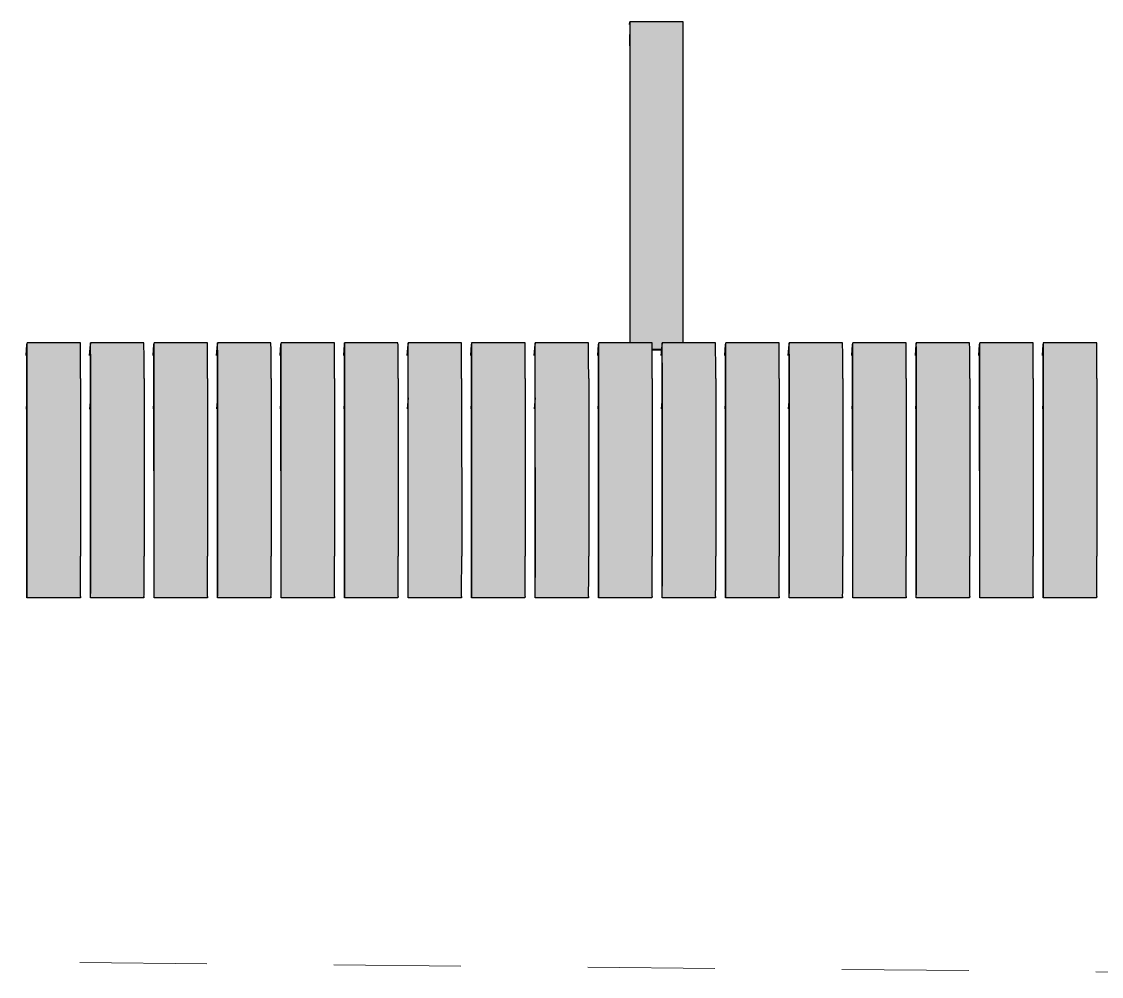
# Model space of a CAD drawing. Header units: metres. Extents: x 0 to 258, y 3 to 25.
# Drawn here: x 179.204 to 180.054, y 22.187 to 22.938 of the extents above; entities that cross this region are included whole.
import ezdxf

# ---------------------------------------------------------------- set-up
doc = ezdxf.new("R2010")
doc.units = ezdxf.units.M
doc.linetypes.add('JacobsDash', pattern=[0.0045, 0.003, -0.0015])
doc.layers.add('A-DETL', color=7, linetype='Continuous', lineweight=13)
doc.layers.add('A-GENM', color=7, linetype='Continuous', lineweight=35)

# ---------------------------------------------------------------- blocks, each defined once
blk = doc.blocks.new('BR08_SEATING_SOUTH 3 - BR08_SEATING_SOUTH 3-5677935-Section 202 ANNOTATION')
at = {"layer": 'A-GENM', "lineweight": 25, "true_color": 0xf3f3f3}
h = blk.add_hatch(color=7, dxfattribs=at)
h.paths.add_polyline_path([(-338.47841, 22.68537), (-338.47837, 22.68537), (-338.47841, 22.69033)])
h.paths.add_polyline_path([(-338.47871, 22.92584), (-338.47855, 22.9281), (-338.47871, 22.93486)])
for points in [[(-338.45336, 22.68027), (-338.45287, 22.68537), (-338.43636, 22.68537), (-338.43655, 22.93808), (-338.47855, 22.93808), (-338.47842, 22.90988), (-338.47836, 22.68537), (-338.46097, 22.6848), (-338.46091, 22.68027)], [(-338.4534, 22.67968), (-338.45371, 22.68027), (-338.45371, 22.67968)]]:
    blk.add_hatch(color=7, dxfattribs=at).paths.add_polyline_path(points)
h = blk.add_hatch(color=7, dxfattribs=at)
edge = h.paths.add_edge_path()
edge.add_line((-338.47845, 22.92584), (-338.47865, 22.92672))
edge.add_line((-338.47865, 22.92672), (-338.47871, 22.92584))
at = {"layer": 'A-GENM', "lineweight": 25, "true_color": 0xebe8e4}
h = blk.add_hatch(color=254, dxfattribs=at)
edge = h.paths.add_edge_path()
edge.add_line((-338.95372, 22.63324), (-338.95309, 22.64197))
edge.add_line((-338.95309, 22.64197), (-338.95309, 22.68403))
edge.add_line((-338.95309, 22.68403), (-338.95372, 22.67471))
for points in [[(-338.91087, 22.65717), (-338.911, 22.68537), (-338.95296, 22.6848), (-338.95287, 22.65717)], [(-338.86087, 22.65717), (-338.861, 22.68537), (-338.90296, 22.6848), (-338.90287, 22.65717), (-338.89582, 22.65717)], [(-338.85372, 22.63326), (-338.85309, 22.64197), (-338.85309, 22.68404), (-338.85372, 22.67473), (-338.85372, 22.64728)], [(-338.81087, 22.65717), (-338.811, 22.68537), (-338.85297, 22.6848), (-338.85287, 22.65717), (-338.81799, 22.65717)], [(-338.80372, 22.63327), (-338.80309, 22.64197), (-338.80309, 22.68403), (-338.80372, 22.67474), (-338.80372, 22.64728)], [(-338.76087, 22.65717), (-338.761, 22.68537), (-338.80297, 22.6848), (-338.80287, 22.65717)], [(-338.75372, 22.63328), (-338.75309, 22.64197), (-338.75309, 22.68404), (-338.75372, 22.67476), (-338.75372, 22.64727)], [(-338.71087, 22.65717), (-338.711, 22.68537), (-338.75297, 22.6848), (-338.75287, 22.65717), (-338.74016, 22.65717)], [(-338.70372, 22.63329), (-338.70309, 22.64197), (-338.70309, 22.68404), (-338.70372, 22.67477), (-338.70372, 22.64726)], [(-338.66087, 22.65717), (-338.661, 22.68537), (-338.70297, 22.6848), (-338.70287, 22.65717), (-338.66233, 22.65717)], [(-338.65372, 22.63331), (-338.65309, 22.64197), (-338.65309, 22.68404), (-338.65372, 22.67478), (-338.65372, 22.64725)], [(-338.61087, 22.65717), (-338.611, 22.68537), (-338.65297, 22.6848), (-338.65287, 22.65717)], [(-338.56087, 22.65717), (-338.561, 22.68537), (-338.60297, 22.6848), (-338.60287, 22.65717), (-338.5845, 22.65717)], [(-338.51087, 22.65717), (-338.511, 22.68537), (-338.55297, 22.6848), (-338.55287, 22.65717)], [(-338.46087, 22.65717), (-338.461, 22.68537), (-338.50297, 22.6848), (-338.50287, 22.65717)], [(-338.41087, 22.65717), (-338.411, 22.68537), (-338.45297, 22.6848), (-338.45287, 22.65717), (-338.42884, 22.65717)], [(-338.36087, 22.65717), (-338.361, 22.68537), (-338.40297, 22.6848), (-338.40287, 22.65717)], [(-338.31088, 22.65717), (-338.311, 22.68537), (-338.35297, 22.6848), (-338.35287, 22.65717), (-338.35101, 22.65717)], [(-338.30371, 22.63339), (-338.30309, 22.64197), (-338.30309, 22.68404), (-338.30371, 22.67486), (-338.30371, 22.66868), (-338.30371, 22.64721)], [(-338.26088, 22.65717), (-338.261, 22.68537), (-338.30297, 22.6848), (-338.30288, 22.65717), (-338.27318, 22.65717)], [(-338.25371, 22.6334), (-338.25309, 22.64197), (-338.25309, 22.68404), (-338.25371, 22.67488), (-338.25371, 22.6472)], [(-338.21088, 22.65717), (-338.211, 22.68537), (-338.25297, 22.6848), (-338.25288, 22.65717)], [(-338.20371, 22.63341), (-338.20309, 22.64197), (-338.20309, 22.68404), (-338.20371, 22.67489), (-338.20371, 22.64719)], [(-338.16088, 22.65717), (-338.161, 22.68537), (-338.20297, 22.6848), (-338.20288, 22.65717), (-338.19535, 22.65717)], [(-338.15371, 22.63342), (-338.15309, 22.64197), (-338.15309, 22.68404), (-338.15371, 22.67549), (-338.15371, 22.64718)], [(-338.11081, 22.65716), (-338.11098, 22.68537), (-338.15294, 22.6848), (-338.15281, 22.65717), (-338.11752, 22.65716)], [(-338.95303, 22.48455), (-338.95293, 22.49059), (-338.95287, 22.65717), (-338.95305, 22.57834), (-338.95303, 22.48571)], [(-338.91084, 22.5174), (-338.91087, 22.65717), (-338.95287, 22.65717), (-338.95284, 22.5174)], [(-338.90303, 22.48455), (-338.90293, 22.49059), (-338.90287, 22.65717), (-338.90305, 22.57834), (-338.90303, 22.50018)], [(-338.86084, 22.5174), (-338.86087, 22.65717), (-338.90287, 22.65717), (-338.90284, 22.5174), (-338.89582, 22.5174)], [(-338.85303, 22.48455), (-338.85293, 22.49059), (-338.85287, 22.65717), (-338.85305, 22.57834), (-338.85303, 22.50018)], [(-338.81084, 22.5174), (-338.81087, 22.65717), (-338.85287, 22.65717), (-338.85284, 22.5174)], [(-338.80303, 22.48455), (-338.80293, 22.49059), (-338.80287, 22.65717), (-338.80305, 22.57834), (-338.80303, 22.50018)], [(-338.76084, 22.5174), (-338.76087, 22.65717), (-338.80287, 22.65717), (-338.80284, 22.5174)], [(-338.75303, 22.48455), (-338.75293, 22.49059), (-338.75287, 22.65717), (-338.75305, 22.57834), (-338.75303, 22.50018)], [(-338.71084, 22.5174), (-338.71087, 22.65717), (-338.75287, 22.65717), (-338.75284, 22.5174), (-338.74016, 22.5174)], [(-338.70303, 22.48455), (-338.70293, 22.49059), (-338.70287, 22.65717), (-338.70305, 22.57834), (-338.70303, 22.48571)], [(-338.66084, 22.5174), (-338.66087, 22.65717), (-338.70287, 22.65717), (-338.70284, 22.5174)], [(-338.65303, 22.48455), (-338.65293, 22.49059), (-338.65287, 22.65717), (-338.65305, 22.57834), (-338.65303, 22.48571)], [(-338.61084, 22.5174), (-338.61087, 22.65717), (-338.65287, 22.65717), (-338.65284, 22.5174)], [(-338.60303, 22.48455), (-338.60293, 22.49059), (-338.60287, 22.65717), (-338.60305, 22.57834), (-338.60303, 22.48571)], [(-338.56084, 22.5174), (-338.56087, 22.65717), (-338.60287, 22.65717), (-338.60284, 22.5174), (-338.5845, 22.5174)], [(-338.55303, 22.48455), (-338.55293, 22.49059), (-338.55287, 22.65717), (-338.55305, 22.57834), (-338.55303, 22.48571)], [(-338.51084, 22.5174), (-338.51087, 22.65717), (-338.55287, 22.65717), (-338.55284, 22.5174)], [(-338.50303, 22.48455), (-338.50293, 22.49059), (-338.50287, 22.65717), (-338.50305, 22.57834), (-338.50303, 22.50018)], [(-338.46084, 22.5174), (-338.46087, 22.65717), (-338.50287, 22.65717), (-338.50284, 22.5174)], [(-338.45303, 22.48455), (-338.45293, 22.49059), (-338.45287, 22.65717), (-338.45305, 22.57834), (-338.45303, 22.48571)], [(-338.41084, 22.5174), (-338.41087, 22.65717), (-338.45287, 22.65717), (-338.45284, 22.5174), (-338.42884, 22.5174)], [(-338.40303, 22.48455), (-338.40293, 22.49059), (-338.40287, 22.65717), (-338.40305, 22.57834), (-338.40303, 22.48571)], [(-338.36084, 22.5174), (-338.36087, 22.65717), (-338.40287, 22.65717), (-338.40284, 22.5174)], [(-338.35303, 22.48455), (-338.35293, 22.49059), (-338.35287, 22.65717), (-338.35305, 22.57834), (-338.35303, 22.48571)], [(-338.31084, 22.5174), (-338.31088, 22.65717), (-338.35287, 22.65717), (-338.35284, 22.5174)], [(-338.30303, 22.48455), (-338.30293, 22.49059), (-338.30288, 22.65717), (-338.30305, 22.57834), (-338.30303, 22.48571)], [(-338.26084, 22.5174), (-338.26088, 22.65717), (-338.30288, 22.65717), (-338.30284, 22.5174), (-338.27318, 22.5174)], [(-338.25303, 22.48455), (-338.25293, 22.49059), (-338.25288, 22.65717), (-338.25305, 22.57834), (-338.25303, 22.48571)], [(-338.21084, 22.5174), (-338.21088, 22.65717), (-338.25288, 22.65717), (-338.25284, 22.5174)], [(-338.20303, 22.48455), (-338.20294, 22.49059), (-338.20288, 22.65717), (-338.20305, 22.57834), (-338.20303, 22.50018)], [(-338.16084, 22.5174), (-338.16088, 22.65717), (-338.20288, 22.65717), (-338.20284, 22.5174)], [(-338.11078, 22.5174), (-338.11081, 22.65716), (-338.15281, 22.65717), (-338.15278, 22.5174), (-338.11752, 22.5174)], [(-338.85372, 22.63326), (-338.85306, 22.63326), (-338.85309, 22.64197)], [(-338.80372, 22.63327), (-338.80306, 22.63327), (-338.80309, 22.64197)], [(-338.75372, 22.63328), (-338.75335, 22.63328), (-338.75306, 22.63328), (-338.75309, 22.64197)], [(-338.70372, 22.63329), (-338.70306, 22.63329), (-338.70309, 22.64197)], [(-338.65372, 22.63331), (-338.65306, 22.63331), (-338.65309, 22.64197)], [(-338.30371, 22.63339), (-338.30307, 22.63339), (-338.30309, 22.64197)], [(-338.25371, 22.6334), (-338.25307, 22.6334), (-338.25309, 22.64197)], [(-338.20371, 22.63341), (-338.20307, 22.63341), (-338.20309, 22.64197)], [(-338.15371, 22.63342), (-338.15307, 22.63342), (-338.15309, 22.64197)], [(-338.15303, 22.48455), (-338.1529, 22.49059), (-338.15279, 22.57834), (-338.15304, 22.50018)], [(-338.91095, 22.48571), (-338.91084, 22.5174), (-338.95284, 22.5174), (-338.95295, 22.48571)], [(-338.86095, 22.48571), (-338.86084, 22.5174), (-338.90284, 22.5174), (-338.90295, 22.48571), (-338.89582, 22.48571)], [(-338.81095, 22.48571), (-338.81084, 22.5174), (-338.85284, 22.5174), (-338.85295, 22.48571)], [(-338.76095, 22.48571), (-338.76084, 22.5174), (-338.80284, 22.5174), (-338.80295, 22.48571)], [(-338.71095, 22.48571), (-338.71084, 22.5174), (-338.75284, 22.5174), (-338.75295, 22.48571), (-338.74016, 22.48571)], [(-338.66095, 22.48571), (-338.66084, 22.5174), (-338.70284, 22.5174), (-338.70295, 22.48571)], [(-338.61095, 22.48571), (-338.61084, 22.5174), (-338.65284, 22.5174), (-338.65295, 22.48571)], [(-338.56095, 22.48571), (-338.56084, 22.5174), (-338.60284, 22.5174), (-338.60295, 22.48571), (-338.5845, 22.48571)], [(-338.51095, 22.48571), (-338.51084, 22.5174), (-338.55284, 22.5174), (-338.55295, 22.48571)], [(-338.46095, 22.48571), (-338.46084, 22.5174), (-338.50284, 22.5174), (-338.50295, 22.48571)], [(-338.41095, 22.48571), (-338.41084, 22.5174), (-338.45284, 22.5174), (-338.45295, 22.48571), (-338.42884, 22.48571)], [(-338.36095, 22.48571), (-338.36084, 22.5174), (-338.40284, 22.5174), (-338.40295, 22.48571)], [(-338.31095, 22.48571), (-338.31084, 22.5174), (-338.35284, 22.5174), (-338.35295, 22.48571)], [(-338.26095, 22.48571), (-338.26084, 22.5174), (-338.30284, 22.5174), (-338.30295, 22.48571), (-338.27318, 22.48571)], [(-338.21095, 22.48571), (-338.21084, 22.5174), (-338.25284, 22.5174), (-338.25295, 22.48571)], [(-338.16095, 22.48571), (-338.16084, 22.5174), (-338.20284, 22.5174), (-338.20295, 22.48571)], [(-338.11093, 22.48571), (-338.11078, 22.50959), (-338.11078, 22.5174), (-338.15278, 22.5174), (-338.15293, 22.48571), (-338.11752, 22.48571)], [(-338.91103, 22.48455), (-338.91095, 22.48571), (-338.95295, 22.48571), (-338.95303, 22.48455)], [(-338.86103, 22.48455), (-338.86095, 22.48571), (-338.90295, 22.48571), (-338.90303, 22.48455), (-338.89582, 22.48455)], [(-338.81103, 22.48455), (-338.81095, 22.48571), (-338.85295, 22.48571), (-338.85303, 22.48455)], [(-338.76103, 22.48455), (-338.76095, 22.48571), (-338.80295, 22.48571), (-338.80303, 22.48455)], [(-338.71103, 22.48455), (-338.71095, 22.48571), (-338.75295, 22.48571), (-338.75303, 22.48455), (-338.74016, 22.48455)], [(-338.66103, 22.48455), (-338.66095, 22.48571), (-338.70295, 22.48571), (-338.70303, 22.48455)], [(-338.61103, 22.48455), (-338.61095, 22.48571), (-338.65295, 22.48571), (-338.65303, 22.48455)], [(-338.56103, 22.48455), (-338.56095, 22.48571), (-338.60295, 22.48571), (-338.60303, 22.48455), (-338.5845, 22.48455)], [(-338.51103, 22.48455), (-338.51095, 22.48571), (-338.55295, 22.48571), (-338.55303, 22.48455)], [(-338.46103, 22.48455), (-338.46095, 22.48571), (-338.50295, 22.48571), (-338.50303, 22.48455)], [(-338.41103, 22.48455), (-338.41095, 22.48571), (-338.45295, 22.48571), (-338.45303, 22.48455), (-338.42884, 22.48455)], [(-338.36103, 22.48455), (-338.36095, 22.48571), (-338.40295, 22.48571), (-338.40303, 22.48455)], [(-338.31103, 22.48455), (-338.31095, 22.48571), (-338.35295, 22.48571), (-338.35303, 22.48455)], [(-338.26103, 22.48455), (-338.26095, 22.48571), (-338.30295, 22.48571), (-338.30303, 22.48455), (-338.27318, 22.48455)], [(-338.21103, 22.48455), (-338.21095, 22.48571), (-338.25295, 22.48571), (-338.25303, 22.48455)], [(-338.16103, 22.48455), (-338.16095, 22.48571), (-338.20295, 22.48571), (-338.20303, 22.48455)], [(-338.11103, 22.48455), (-338.11093, 22.48571), (-338.15293, 22.48571), (-338.15303, 22.48455), (-338.11752, 22.48455)]]:
    blk.add_hatch(color=254, dxfattribs=at).paths.add_polyline_path(points)
h = blk.add_hatch(color=254, dxfattribs=at)
edge = h.paths.add_edge_path()
edge.add_line((-338.90372, 22.63325), (-338.90309, 22.64197))
edge.add_line((-338.90309, 22.64197), (-338.90309, 22.68404))
edge.add_line((-338.90309, 22.68404), (-338.90372, 22.67472))
h = blk.add_hatch(color=254, dxfattribs=at)
edge = h.paths.add_edge_path()
edge.add_line((-338.60372, 22.63332), (-338.60309, 22.64197))
edge.add_line((-338.60309, 22.64197), (-338.60309, 22.68403))
edge.add_line((-338.60309, 22.68403), (-338.60372, 22.67479))
edge.add_line((-338.60372, 22.67479), (-338.60372, 22.65995))
edge.add_line((-338.60372, 22.65995), (-338.60372, 22.64725))
edge.add_line((-338.60372, 22.64725), (-338.60372, 22.64096))
h = blk.add_hatch(color=254, dxfattribs=at)
edge = h.paths.add_edge_path()
edge.add_line((-338.55371, 22.63333), (-338.55309, 22.64197))
edge.add_line((-338.55309, 22.64197), (-338.55309, 22.68404))
edge.add_line((-338.55309, 22.68404), (-338.55371, 22.6748))
h = blk.add_hatch(color=254, dxfattribs=at)
edge = h.paths.add_edge_path()
edge.add_line((-338.50371, 22.63334), (-338.50309, 22.64197))
edge.add_line((-338.50309, 22.64197), (-338.50309, 22.68404))
edge.add_line((-338.50309, 22.68404), (-338.50371, 22.67482))
h = blk.add_hatch(color=254, dxfattribs=at)
edge = h.paths.add_edge_path()
edge.add_line((-338.45371, 22.63335), (-338.45309, 22.64197))
edge.add_line((-338.45309, 22.64197), (-338.45336, 22.68027))
edge.add_line((-338.45336, 22.68027), (-338.45371, 22.67542))
h = blk.add_hatch(color=254, dxfattribs=at)
edge = h.paths.add_edge_path()
edge.add_line((-338.40371, 22.63336), (-338.40309, 22.64197))
edge.add_line((-338.40309, 22.64197), (-338.40309, 22.68404))
edge.add_line((-338.40309, 22.68404), (-338.40371, 22.67484))
h = blk.add_hatch(color=254, dxfattribs=at)
edge = h.paths.add_edge_path()
edge.add_line((-338.35371, 22.63337), (-338.35309, 22.64197))
edge.add_line((-338.35309, 22.64197), (-338.35309, 22.68403))
edge.add_line((-338.35309, 22.68403), (-338.35371, 22.67485))
h = blk.add_hatch(color=254, dxfattribs=at)
edge = h.paths.add_edge_path()
edge.add_line((-338.95306, 22.63324), (-338.95309, 22.64197))
edge.add_line((-338.95309, 22.64197), (-338.95372, 22.63324))
h = blk.add_hatch(color=254, dxfattribs=at)
edge = h.paths.add_edge_path()
edge.add_line((-338.90306, 22.63325), (-338.90309, 22.64197))
edge.add_line((-338.90309, 22.64197), (-338.90372, 22.63325))
h = blk.add_hatch(color=254, dxfattribs=at)
edge = h.paths.add_edge_path()
edge.add_line((-338.60306, 22.63332), (-338.60309, 22.64197))
edge.add_line((-338.60309, 22.64197), (-338.60372, 22.63332))
h = blk.add_hatch(color=254, dxfattribs=at)
edge = h.paths.add_edge_path()
edge.add_line((-338.55306, 22.63333), (-338.55309, 22.64197))
edge.add_line((-338.55309, 22.64197), (-338.55371, 22.63333))
h = blk.add_hatch(color=254, dxfattribs=at)
edge = h.paths.add_edge_path()
edge.add_line((-338.50307, 22.63334), (-338.50309, 22.64197))
edge.add_line((-338.50309, 22.64197), (-338.50371, 22.63334))
h = blk.add_hatch(color=254, dxfattribs=at)
edge = h.paths.add_edge_path()
edge.add_line((-338.45307, 22.63335), (-338.45309, 22.64197))
edge.add_line((-338.45309, 22.64197), (-338.45371, 22.63335))
h = blk.add_hatch(color=254, dxfattribs=at)
edge = h.paths.add_edge_path()
edge.add_line((-338.40307, 22.63336), (-338.40309, 22.64197))
edge.add_line((-338.40309, 22.64197), (-338.40371, 22.63336))
h = blk.add_hatch(color=254, dxfattribs=at)
edge = h.paths.add_edge_path()
edge.add_line((-338.35307, 22.63337), (-338.35309, 22.64197))
edge.add_line((-338.35309, 22.64197), (-338.35371, 22.63337))
at = {"layer": 'A-GENM', "color": 254, "lineweight": 25, "true_color": 0xd4d4d4}
for p, q in [((-338.47871, 22.93586), (-338.47855, 22.93808)), ((-338.47855, 22.93814), (-338.43655, 22.93814)), ((-338.47855, 22.93808), (-338.47849, 22.93494)), ((-338.47849, 22.93494), (-338.47844, 22.92462)), ((-338.47855, 22.9281), (-338.47871, 22.92584)), ((-338.47844, 22.92462), (-338.47842, 22.90988)), ((-338.47842, 22.90988), (-338.47836, 22.68537)), ((-338.43636, 22.68537), (-338.43642, 22.90988)), ((-338.95372, 22.67531), (-338.95309, 22.68404)), ((-338.953, 22.68537), (-338.95307, 22.68421)), ((-338.95303, 22.48455), (-338.95307, 22.68421)), ((-338.91099, 22.68542), (-338.95299, 22.68542)), ((-338.90372, 22.67532), (-338.90309, 22.68404)), ((-338.903, 22.68537), (-338.90307, 22.68421)), ((-338.90303, 22.48455), (-338.90307, 22.68421)), ((-338.86099, 22.68542), (-338.90299, 22.68542)), ((-338.85372, 22.67533), (-338.85309, 22.68404)), ((-338.853, 22.68537), (-338.85307, 22.68421)), ((-338.85303, 22.48455), (-338.85307, 22.68421)), ((-338.81099, 22.68542), (-338.85299, 22.68542)), ((-338.80372, 22.67534), (-338.80309, 22.68404)), ((-338.803, 22.68537), (-338.80308, 22.68421)), ((-338.80303, 22.48455), (-338.80308, 22.68421)), ((-338.76099, 22.68542), (-338.80299, 22.68542)), ((-338.75372, 22.67535), (-338.75309, 22.68404)), ((-338.753, 22.68537), (-338.75308, 22.68421)), ((-338.75303, 22.48455), (-338.75308, 22.68421)), ((-338.71099, 22.68542), (-338.75299, 22.68542)), ((-338.70372, 22.67536), (-338.70309, 22.68404)), ((-338.703, 22.68537), (-338.70308, 22.68421)), ((-338.70303, 22.48455), (-338.70308, 22.68421)), ((-338.66099, 22.68542), (-338.70299, 22.68542)), ((-338.65372, 22.67538), (-338.65309, 22.68404)), ((-338.653, 22.68537), (-338.65308, 22.68421)), ((-338.65303, 22.48455), (-338.65308, 22.68421)), ((-338.61099, 22.68542), (-338.65299, 22.68542)), ((-338.60372, 22.67539), (-338.60309, 22.68404)), ((-338.603, 22.68537), (-338.60308, 22.68421)), ((-338.60303, 22.48455), (-338.60308, 22.68421)), ((-338.56099, 22.68542), (-338.60299, 22.68542)), ((-338.55371, 22.6754), (-338.55309, 22.68404)), ((-338.553, 22.68537), (-338.55308, 22.68421)), ((-338.55303, 22.48455), (-338.55308, 22.68421)), ((-338.51099, 22.68542), (-338.55299, 22.68542)), ((-338.50371, 22.67541), (-338.50309, 22.68404)), ((-338.503, 22.68537), (-338.50308, 22.68421)), ((-338.50303, 22.48455), (-338.50308, 22.68421)), ((-338.46099, 22.68542), (-338.50299, 22.68542)), ((-338.46093, 22.68027), (-338.45309, 22.68027)), ((-338.45309, 22.67968), (-338.46092, 22.67968)), ((-338.45371, 22.67542), (-338.45336, 22.68027)), ((-338.45336, 22.68027), (-338.45309, 22.68404)), ((-338.453, 22.68537), (-338.45308, 22.68421)), ((-338.45303, 22.48455), (-338.45308, 22.68421)), ((-338.41099, 22.68542), (-338.45299, 22.68542)), ((-338.40371, 22.67543), (-338.40309, 22.68404)), ((-338.403, 22.68537), (-338.40308, 22.68421)), ((-338.40303, 22.48455), (-338.40308, 22.68421)), ((-338.36099, 22.68542), (-338.40299, 22.68542)), ((-338.35371, 22.67545), (-338.35309, 22.68404)), ((-338.353, 22.68537), (-338.35308, 22.68421)), ((-338.35303, 22.48455), (-338.35308, 22.68421)), ((-338.31099, 22.68542), (-338.35299, 22.68542)), ((-338.30371, 22.67546), (-338.30309, 22.68404)), ((-338.303, 22.68537), (-338.30308, 22.68421)), ((-338.30303, 22.48455), (-338.30308, 22.68421)), ((-338.26099, 22.68542), (-338.30299, 22.68542)), ((-338.25371, 22.67547), (-338.25309, 22.68404)), ((-338.253, 22.68537), (-338.25308, 22.68421)), ((-338.25303, 22.48455), (-338.25308, 22.68421)), ((-338.21099, 22.68542), (-338.25299, 22.68542)), ((-338.20371, 22.67548), (-338.20309, 22.68404)), ((-338.203, 22.68537), (-338.20308, 22.68421)), ((-338.20303, 22.48455), (-338.20308, 22.68421)), ((-338.16099, 22.68542), (-338.20299, 22.68542)), ((-338.15371, 22.67549), (-338.15309, 22.68404)), ((-338.15298, 22.68537), (-338.15308, 22.68421)), ((-338.15303, 22.48455), (-338.15308, 22.68421)), ((-338.11097, 22.68542), (-338.15297, 22.68542)), ((-338.95284, 22.5174), (-338.95287, 22.65717)), ((-338.91087, 22.65717), (-338.91084, 22.5174)), ((-338.90284, 22.5174), (-338.90287, 22.65717)), ((-338.86087, 22.65717), (-338.86084, 22.5174)), ((-338.85284, 22.5174), (-338.85287, 22.65717)), ((-338.81087, 22.65717), (-338.81084, 22.5174)), ((-338.80284, 22.5174), (-338.80287, 22.65717)), ((-338.76087, 22.65717), (-338.76084, 22.5174)), ((-338.75284, 22.5174), (-338.75287, 22.65717)), ((-338.71087, 22.65717), (-338.71084, 22.5174)), ((-338.70284, 22.5174), (-338.70287, 22.65717)), ((-338.66087, 22.65717), (-338.66084, 22.5174)), ((-338.65284, 22.5174), (-338.65287, 22.65717)), ((-338.61087, 22.65717), (-338.61084, 22.5174)), ((-338.60284, 22.5174), (-338.60287, 22.65717)), ((-338.56087, 22.65717), (-338.56084, 22.5174)), ((-338.55284, 22.5174), (-338.55287, 22.65717)), ((-338.51087, 22.65717), (-338.51084, 22.5174)), ((-338.50284, 22.5174), (-338.50287, 22.65717)), ((-338.46087, 22.65717), (-338.46084, 22.5174)), ((-338.45284, 22.5174), (-338.45287, 22.65717)), ((-338.41087, 22.65717), (-338.41084, 22.5174)), ((-338.40284, 22.5174), (-338.40287, 22.65717)), ((-338.36087, 22.65717), (-338.36084, 22.5174)), ((-338.35284, 22.5174), (-338.35287, 22.65717)), ((-338.31088, 22.65717), (-338.31084, 22.5174)), ((-338.30284, 22.5174), (-338.30288, 22.65717)), ((-338.26088, 22.65717), (-338.26084, 22.5174)), ((-338.25284, 22.5174), (-338.25288, 22.65717)), ((-338.21088, 22.65717), (-338.21084, 22.5174)), ((-338.20284, 22.5174), (-338.20288, 22.65717)), ((-338.16088, 22.65717), (-338.16084, 22.5174)), ((-338.15278, 22.5174), (-338.15281, 22.65717)), ((-338.11081, 22.65716), (-338.11078, 22.5174)), ((-338.95309, 22.64197), (-338.95372, 22.63324)), ((-338.95308, 22.64211), (-338.95309, 22.64197)), ((-338.90309, 22.64197), (-338.90372, 22.63325)), ((-338.90308, 22.64211), (-338.90309, 22.64197)), ((-338.85309, 22.64197), (-338.85372, 22.63326)), ((-338.85308, 22.64211), (-338.85309, 22.64197)), ((-338.80309, 22.64197), (-338.80372, 22.63327)), ((-338.80308, 22.64211), (-338.80309, 22.64197)), ((-338.75309, 22.64197), (-338.75372, 22.63328)), ((-338.75308, 22.64211), (-338.75309, 22.64197)), ((-338.70309, 22.64197), (-338.70372, 22.63329)), ((-338.70308, 22.64211), (-338.70309, 22.64197)), ((-338.65309, 22.64197), (-338.65372, 22.63331)), ((-338.65308, 22.64211), (-338.65309, 22.64197)), ((-338.60309, 22.64197), (-338.60372, 22.63332)), ((-338.60308, 22.64211), (-338.60309, 22.64197)), ((-338.55309, 22.64197), (-338.55371, 22.63333)), ((-338.55308, 22.64211), (-338.55309, 22.64197)), ((-338.50309, 22.64197), (-338.50371, 22.63334)), ((-338.50308, 22.64211), (-338.50309, 22.64197)), ((-338.45309, 22.64197), (-338.45371, 22.63335)), ((-338.45308, 22.64211), (-338.45309, 22.64197)), ((-338.40309, 22.64197), (-338.40371, 22.63336)), ((-338.40308, 22.64211), (-338.40309, 22.64197)), ((-338.35309, 22.64197), (-338.35371, 22.63337)), ((-338.35308, 22.64211), (-338.35309, 22.64197)), ((-338.30309, 22.64197), (-338.30371, 22.63339)), ((-338.30308, 22.64211), (-338.30309, 22.64197)), ((-338.25309, 22.64197), (-338.25371, 22.6334)), ((-338.25308, 22.64211), (-338.25309, 22.64197)), ((-338.20309, 22.64197), (-338.20371, 22.63341)), ((-338.20308, 22.64211), (-338.20309, 22.64197)), ((-338.15309, 22.64197), (-338.15371, 22.63342)), ((-338.15308, 22.64211), (-338.15309, 22.64197)), ((-338.95303, 22.48455), (-338.95295, 22.48571)), ((-338.91103, 22.48455), (-338.95303, 22.48455)), ((-338.91095, 22.48571), (-338.91103, 22.48455)), ((-338.90303, 22.48455), (-338.90295, 22.48571)), ((-338.86103, 22.48455), (-338.90303, 22.48455)), ((-338.86095, 22.48571), (-338.86103, 22.48455)), ((-338.85303, 22.48455), (-338.85295, 22.48571)), ((-338.81103, 22.48455), (-338.85303, 22.48455)), ((-338.81095, 22.48571), (-338.81103, 22.48455)), ((-338.80303, 22.48455), (-338.80295, 22.48571)), ((-338.76103, 22.48455), (-338.80303, 22.48455)), ((-338.76095, 22.48571), (-338.76103, 22.48455)), ((-338.75303, 22.48455), (-338.75295, 22.48571)), ((-338.71103, 22.48455), (-338.75303, 22.48455)), ((-338.71095, 22.48571), (-338.71103, 22.48455)), ((-338.70303, 22.48455), (-338.70295, 22.48571)), ((-338.66103, 22.48455), (-338.70303, 22.48455)), ((-338.66095, 22.48571), (-338.66103, 22.48455)), ((-338.65303, 22.48455), (-338.65295, 22.48571)), ((-338.61103, 22.48455), (-338.65303, 22.48455)), ((-338.61095, 22.48571), (-338.61103, 22.48455)), ((-338.60303, 22.48455), (-338.60295, 22.48571)), ((-338.56103, 22.48455), (-338.60303, 22.48455)), ((-338.56095, 22.48571), (-338.56103, 22.48455)), ((-338.55303, 22.48455), (-338.55295, 22.48571)), ((-338.51103, 22.48455), (-338.55303, 22.48455)), ((-338.51095, 22.48571), (-338.51103, 22.48455)), ((-338.50303, 22.48455), (-338.50295, 22.48571)), ((-338.46103, 22.48455), (-338.50303, 22.48455)), ((-338.46095, 22.48571), (-338.46103, 22.48455)), ((-338.45303, 22.48455), (-338.45295, 22.48571)), ((-338.41103, 22.48455), (-338.45303, 22.48455)), ((-338.41095, 22.48571), (-338.41103, 22.48455)), ((-338.40303, 22.48455), (-338.40295, 22.48571)), ((-338.36103, 22.48455), (-338.40303, 22.48455)), ((-338.36095, 22.48571), (-338.36103, 22.48455)), ((-338.35303, 22.48455), (-338.35295, 22.48571)), ((-338.31103, 22.48455), (-338.35303, 22.48455)), ((-338.31095, 22.48571), (-338.31103, 22.48455)), ((-338.30303, 22.48455), (-338.30295, 22.48571)), ((-338.26103, 22.48455), (-338.30303, 22.48455)), ((-338.26095, 22.48571), (-338.26103, 22.48455)), ((-338.25303, 22.48455), (-338.25295, 22.48571)), ((-338.21103, 22.48455), (-338.25303, 22.48455)), ((-338.21095, 22.48571), (-338.21103, 22.48455)), ((-338.20303, 22.48455), (-338.20295, 22.48571)), ((-338.16103, 22.48455), (-338.20303, 22.48455)), ((-338.16095, 22.48571), (-338.16103, 22.48455)), ((-338.15303, 22.48455), (-338.15293, 22.48571)), ((-338.11103, 22.48455), (-338.15303, 22.48455)), ((-338.11093, 22.48571), (-338.11103, 22.48455))]:
    blk.add_line(p, q, dxfattribs=at)
at = {"layer": 'A-GENM', "color": 254, "lineweight": 25, "true_color": 0xd4d4d4, "flags": 128}
for points in [[(-338.43642, 22.90988), (-338.43644, 22.92462), (-338.43649, 22.93494), (-338.43655, 22.93808)], [(-338.47847, 22.91912), (-338.47851, 22.92601), (-338.47855, 22.9281)]]:
    blk.add_lwpolyline(points, dxfattribs=at)
at = {"layer": 'A-GENM', "color": 254, "lineweight": 25, "true_color": 0xd4d4d4}
for centre, ratio, start_param, end_param in [((-338.95299, 22.65542), 0.003941, 4.770481, 6.341278), ((-338.91099, 22.65542), 0.003941, 4.770481, 6.341278), ((-338.90299, 22.65542), 0.003941, 4.770481, 6.341278), ((-338.86099, 22.65542), 0.003941, 4.770481, 6.341278), ((-338.85299, 22.65542), 0.003941, 4.770481, 6.341278), ((-338.81099, 22.65542), 0.003941, 5.817679, 6.341278), ((-338.81099, 22.65542), 0.003941, 5.555879, 5.817679), ((-338.80299, 22.65542), 0.003941, 6.079478, 6.341278), ((-338.80299, 22.65542), 0.003941, 4.770481, 6.079478), ((-338.76099, 22.65542), 0.003941, 4.770481, 6.341278), ((-338.75299, 22.65542), 0.003941, 4.770481, 6.341278), ((-338.71099, 22.65542), 0.003941, 5.817679, 6.341278), ((-338.71099, 22.65542), 0.003941, 4.770481, 5.817679), ((-338.70299, 22.65542), 0.003941, 4.770481, 6.341278), ((-338.66099, 22.65542), 0.003941, 4.770481, 6.341278), ((-338.65299, 22.65542), 0.003941, 4.770481, 6.341278), ((-338.61099, 22.65542), 0.003941, 4.770481, 6.341278), ((-338.60299, 22.65542), 0.003941, 6.079478, 6.341278), ((-338.60299, 22.65542), 0.003941, 4.770481, 6.079478), ((-338.56099, 22.65542), 0.003941, 6.079478, 6.341278), ((-338.56099, 22.65542), 0.003941, 5.817679, 6.079478), ((-338.56099, 22.65542), 0.003941, 4.770481, 5.817679), ((-338.55299, 22.65542), 0.003941, 4.770481, 6.341278), ((-338.51099, 22.65542), 0.003941, 4.770481, 6.341278), ((-338.50299, 22.65542), 0.003941, 6.079478, 6.341278), ((-338.50299, 22.65542), 0.003941, 4.770481, 6.079478), ((-338.46099, 22.65542), 0.003941, 6.079478, 6.341278), ((-338.46099, 22.65542), 0.003941, 5.817679, 6.079478), ((-338.46099, 22.65542), 0.003941, 4.770481, 5.817679), ((-338.45299, 22.65542), 0.003941, 4.770481, 6.341278), ((-338.41099, 22.65542), 0.003941, 4.770481, 6.341278), ((-338.40299, 22.65542), 0.003941, 6.079478, 6.341278), ((-338.40299, 22.65542), 0.003941, 4.770481, 6.079478), ((-338.36099, 22.65542), 0.003941, 6.079478, 6.341278), ((-338.36099, 22.65542), 0.003941, 5.817679, 6.079478), ((-338.36099, 22.65542), 0.003941, 4.770481, 5.817679), ((-338.35299, 22.65542), 0.003941, 4.770481, 6.341278), ((-338.31099, 22.65542), 0.003941, 5.817679, 6.341278), ((-338.31099, 22.65542), 0.003941, 5.555879, 5.817679), ((-338.30299, 22.65542), 0.003941, 6.079478, 6.341278), ((-338.30299, 22.65542), 0.003941, 5.817679, 6.079478), ((-338.30299, 22.65542), 0.003941, 4.770481, 5.817679), ((-338.26099, 22.65542), 0.003941, 6.079478, 6.341278), ((-338.26099, 22.65542), 0.003941, 5.817679, 6.079478), ((-338.26099, 22.65542), 0.003941, 5.555879, 5.817679), ((-338.25299, 22.65542), 0.003941, 4.770481, 6.341278), ((-338.21099, 22.65542), 0.003941, 5.817679, 6.341278), ((-338.21099, 22.65542), 0.003941, 4.770481, 5.817679), ((-338.20299, 22.65542), 0.003941, 6.079478, 6.341278), ((-338.20299, 22.65542), 0.003941, 5.817679, 6.079478), ((-338.20299, 22.65542), 0.003941, 4.770481, 5.817679), ((-338.16099, 22.65542), 0.003941, 6.079478, 6.341278), ((-338.16099, 22.65542), 0.003941, 5.817679, 6.079478), ((-338.16099, 22.65542), 0.003941, 5.555879, 5.817679), ((-338.15297, 22.65542), 0.005211, 4.770482, 6.341278), ((-338.11097, 22.65542), 0.005211, 4.770482, 6.341278), ((-338.81099, 22.65542), 0.003941, 5.29408, 5.555879), ((-338.81099, 22.65542), 0.003941, 4.770481, 5.29408), ((-338.31099, 22.65542), 0.003941, 4.770481, 5.555879), ((-338.26099, 22.65542), 0.003941, 4.770481, 5.555879), ((-338.16099, 22.65542), 0.003941, 4.770481, 5.555879), ((-338.95295, 22.51566), 0.003941, 3.199685, 4.770481), ((-338.91095, 22.51566), 0.003941, 3.199685, 4.770481), ((-338.90295, 22.51566), 0.003941, 3.199685, 4.770481), ((-338.86095, 22.51566), 0.003941, 3.199685, 4.770481), ((-338.85295, 22.51566), 0.003941, 3.199685, 4.770481), ((-338.81095, 22.51566), 0.003941, 3.199685, 4.770481), ((-338.80295, 22.51566), 0.003941, 3.723284, 4.770481), ((-338.76096, 22.51566), 0.003941, 3.199685, 4.770481), ((-338.75296, 22.51566), 0.003941, 3.461484, 4.770481), ((-338.71096, 22.51566), 0.003941, 3.199685, 4.770481), ((-338.70296, 22.51566), 0.003941, 3.199685, 4.770481), ((-338.66096, 22.51566), 0.003941, 3.199685, 4.770481), ((-338.65296, 22.51566), 0.003941, 3.199685, 4.770481), ((-338.61096, 22.51566), 0.003941, 3.199685, 4.770481), ((-338.60296, 22.51566), 0.003941, 3.723284, 4.770481), ((-338.56096, 22.51566), 0.003941, 3.199685, 4.770481), ((-338.55296, 22.51566), 0.003941, 3.723284, 4.770481), ((-338.51096, 22.51566), 0.003941, 3.461484, 4.770481), ((-338.50296, 22.51566), 0.003941, 3.723284, 4.770481), ((-338.46096, 22.51566), 0.003941, 3.199685, 4.770481), ((-338.45296, 22.51566), 0.003941, 3.199685, 4.770481), ((-338.41096, 22.51566), 0.003941, 3.199685, 4.770481), ((-338.40296, 22.51566), 0.003941, 3.199685, 4.770481), ((-338.36096, 22.51566), 0.003941, 3.199685, 4.770481), ((-338.35296, 22.51566), 0.003941, 3.199685, 4.770481), ((-338.31096, 22.51566), 0.003941, 3.199685, 4.770481), ((-338.30296, 22.51566), 0.003941, 3.199685, 4.770481), ((-338.26096, 22.51566), 0.003941, 3.199685, 4.770481), ((-338.25296, 22.51566), 0.003941, 3.985083, 4.770481), ((-338.21096, 22.51566), 0.003941, 3.723284, 4.770481), ((-338.20296, 22.51566), 0.003941, 3.199685, 4.770481), ((-338.16096, 22.51566), 0.003941, 3.199685, 4.770481), ((-338.15293, 22.51566), 0.005211, 3.199685, 4.770482), ((-338.11094, 22.51566), 0.005211, 3.199685, 4.770482), ((-338.25296, 22.51566), 0.003941, 3.723284, 3.985083), ((-338.80295, 22.51566), 0.003941, 3.199685, 3.461484), ((-338.80295, 22.51566), 0.003941, 3.461484, 3.723284), ((-338.75296, 22.51566), 0.003941, 3.199685, 3.461484), ((-338.60296, 22.51566), 0.003941, 3.199685, 3.461484), ((-338.60296, 22.51566), 0.003941, 3.461484, 3.723284), ((-338.55296, 22.51566), 0.003941, 3.199685, 3.461484), ((-338.55296, 22.51566), 0.003941, 3.461484, 3.723284), ((-338.51096, 22.51566), 0.003941, 3.199685, 3.461484), ((-338.50296, 22.51566), 0.003941, 3.199685, 3.461484), ((-338.50296, 22.51566), 0.003941, 3.461484, 3.723284), ((-338.25296, 22.51566), 0.003941, 3.199685, 3.461484), ((-338.25296, 22.51566), 0.003941, 3.461484, 3.723284), ((-338.21096, 22.51566), 0.003941, 3.199685, 3.461484), ((-338.21096, 22.51566), 0.003941, 3.461484, 3.723284)]:
    blk.add_ellipse(centre, major_axis=(0, 0.03), ratio=ratio, start_param=start_param, end_param=end_param, dxfattribs=at)
blk = doc.blocks.new('T2DPAA-T2D-C3S-DU-M3D-100304_rvt-34-Section 202 ANNOTATION')
at = {"layer": 'A-GENM', "color": 254, "lineweight": 25, "true_color": 0xd4d4d4}
blk.add_blockref('BR08_SEATING_SOUTH 3 - BR08_SEATING_SOUTH 3-5677935-Section 202 ANNOTATION', (0, 0), dxfattribs=at)

msp = doc.modelspace()

# ---------------------------------------------------------------- linework, layer by layer
at = {"layer": 'A-DETL', "color": 8, "linetype": 'JacobsDash', "lineweight": 9, "true_color": 0x808080}
msp.add_line((176.84977, 22.21924), (180.44962, 22.18672), dxfattribs=at)

# ---------------------------------------------------------------- block references
at = {"lineweight": 5}
msp.add_blockref('T2DPAA-T2D-C3S-DU-M3D-100304_rvt-34-Section 202 ANNOTATION', (518.16122, 0), dxfattribs=at)

doc.saveas('drawing.dxf')
